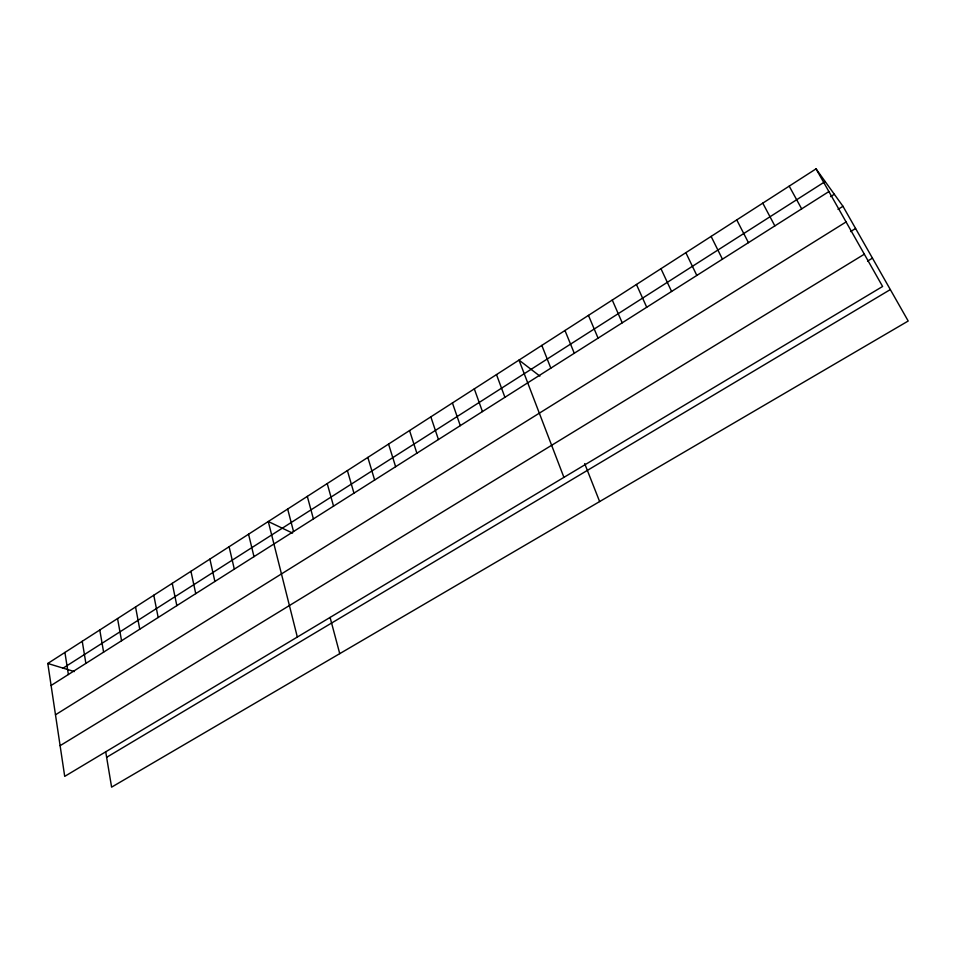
<?xml version="1.0" encoding="UTF-8"?>
<svg xmlns="http://www.w3.org/2000/svg" width="956" height="956" viewBox="0 0 956 956"><rect width="100%" height="100%" fill="white"/><g stroke="black" fill="none" stroke-linecap="round" stroke-linejoin="round"><path stroke-width="1.43" d="M816.042 168.854L882.603 286.477L64.709 776.38L47.8 663.464L816.042 168.854L842.965 206.281L908.2 321.013L111.601 787.147L105.674 751.595M63.132 668.136L825.171 181.544M51.098 685.488L828.9 191.57M830.573 196.637L834.313 194.271M838.018 209.388L842.965 206.281M55.484 714.789L846.084 221.947M850.565 231.591L855.584 228.484M60.108 745.68L864.332 254.2M867.57 261.108L872.446 258.132M106.618 757.319L890.323 289.584M47.8 663.464L74.377 671.578M292.548 533.09L268.278 521.51L297.328 637.043M539.877 376.102L519 360.089L563.909 477.367M789.202 186.133L801.666 208.862M762.78 203.138L774.85 225.891M736.753 219.904L748.44 242.657M711.109 236.407L722.437 259.172M685.846 252.671L696.816 275.436M660.966 268.696L671.578 291.472M636.445 284.482L646.722 307.258M612.27 300.041L622.213 322.817M588.454 315.384L598.074 338.149M564.972 330.501L574.281 353.254M541.825 345.403L550.823 368.156M584.678 463.6L599.639 501.565M496.499 374.585L504.911 397.302M474.307 388.865L482.445 411.582M452.427 402.954L460.278 425.647M430.845 416.852L438.434 439.521M409.55 430.559L416.876 453.216M388.554 444.074L395.617 466.707M367.833 457.422L374.644 480.031M347.387 470.579L353.959 493.165M327.215 483.569L333.548 506.13M307.306 496.379L313.413 518.917M330.095 617.468L339.739 653.653M287.66 509.034L293.54 531.536M248.56 534.213L253.985 556.655M229.105 546.736L234.316 569.143M209.902 559.093L214.897 581.475M190.949 571.294L195.741 593.64M172.247 583.339L176.836 605.65M153.785 595.23L158.17 617.504M135.549 606.964L139.755 629.191M117.552 618.556L121.567 640.747M99.782 629.992L103.607 652.147M82.24 641.285L85.885 663.404M64.912 652.446L68.378 674.518"/></g></svg>
